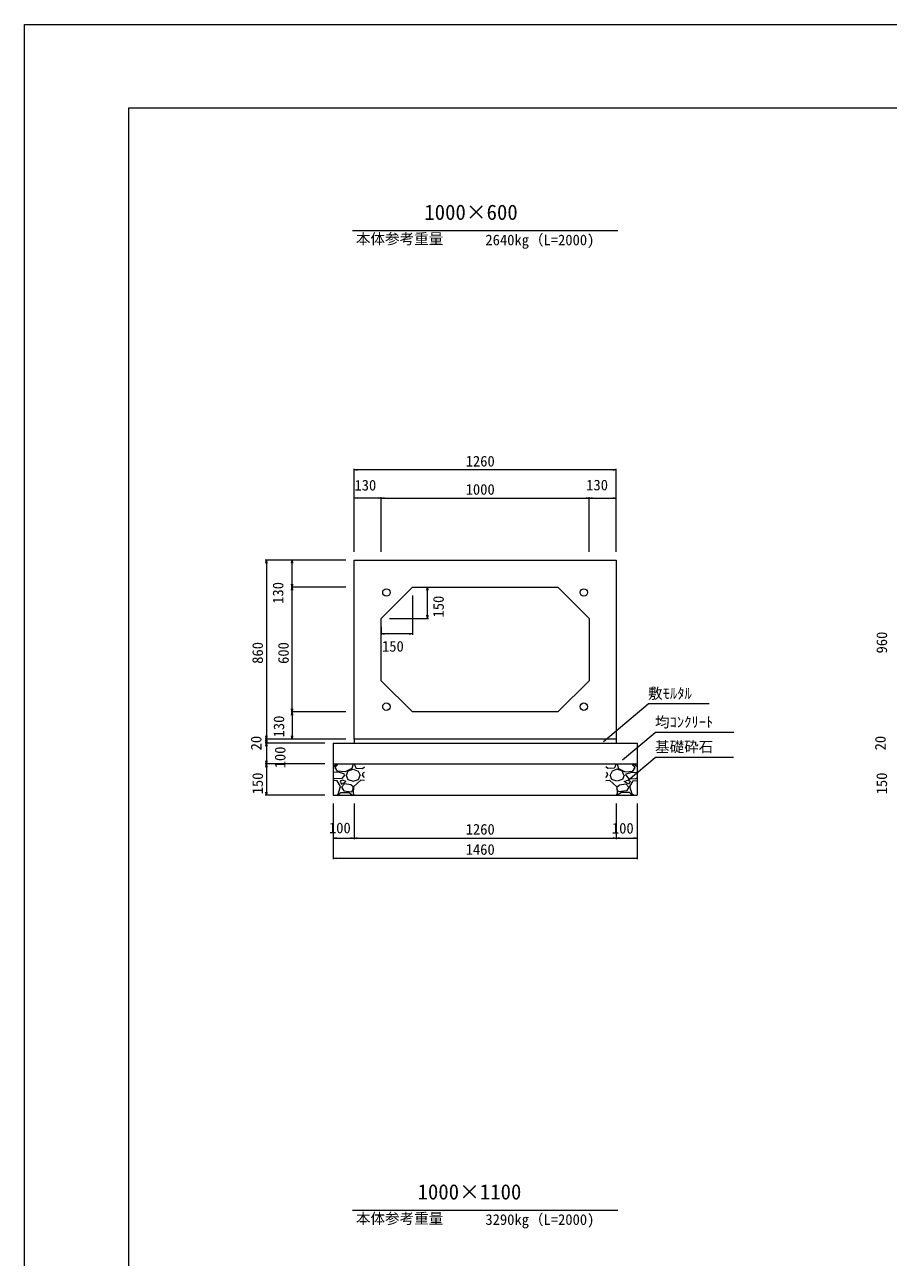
# Model space of a CAD drawing. Units: millimetres on the paper. Extents: x 0 to 841, y 0 to 594.
# Drawn here: x 0 to 207.6, y 297.8 to 594 of the extents above; entities that cross this region are included whole.
import ezdxf
from ezdxf.enums import TextEntityAlignment as Align

# ---------------------------------------------------------------- set-up
doc = ezdxf.new("R2010")
doc.units = ezdxf.units.MM
for name, color, linetype, lineweight in [('D-STR-DIM（寸法）', 7, 'Continuous', 18), ('D-STR-HTXT（旗揚げ）', 4, 'Continuous', 18), ('D-STR-STRn（構造物）', 5, 'Continuous', 18), ('D-STR（構造物外形線）', 1, 'Continuous', 18), ('D-TTL(外枠）', 2, 'Continuous', 18), ('DEFPOINTS_2', 8, 'Continuous', 18)]:
    doc.layers.add(name, color=color, linetype=linetype, lineweight=lineweight)
doc.layers.add('D-STR-TXT（文字）', color=7, linetype='Continuous')
doc.styles.add('ＭＳ ゴシック', font='')
doc.styles.get('ＭＳ ゴシック').set_extended_font_data('MS Gothic')

msp = doc.modelspace()

# ---------------------------------------------------------------- linework, layer by layer
at = {"layer": 'D-STR-DIM（寸法）'}
for p, q in [((79.173, 467.322), (79.173, 487.244)), ((79.173, 486.994), (79.923, 487.119)), ((79.173, 486.994), (79.273, 486.994)), ((79.923, 486.869), (79.173, 486.994)), ((142.073, 486.994), (79.273, 486.994)), ((141.423, 487.119), (142.173, 486.994)), ((142.173, 486.994), (141.423, 486.869)), ((142.173, 486.994), (142.073, 486.994)), ((142.173, 467.322), (142.173, 487.244)), ((79.173, 467.322), (79.173, 480.463)), ((79.173, 480.213), (79.923, 480.338)), ((79.173, 480.213), (79.273, 480.213)), ((79.923, 480.088), (79.173, 480.213)), ((85.573, 480.213), (79.273, 480.213)), ((84.923, 480.338), (85.673, 480.213)), ((85.673, 480.213), (84.923, 480.088)), ((85.673, 480.213), (85.573, 480.213)), ((85.673, 467.322), (85.673, 480.463)), ((85.673, 467.322), (85.673, 480.463)), ((85.673, 480.213), (86.423, 480.338)), ((85.673, 480.213), (85.773, 480.213)), ((86.423, 480.088), (85.673, 480.213)), ((85.773, 480.213), (135.573, 480.213)), ((134.923, 480.338), (135.673, 480.213)), ((135.673, 480.213), (134.923, 480.088)), ((135.673, 480.213), (135.573, 480.213)), ((135.673, 467.322), (135.673, 480.463)), ((135.673, 467.322), (135.673, 480.463)), ((135.673, 480.213), (136.423, 480.338)), ((135.673, 480.213), (135.773, 480.213)), ((136.423, 480.088), (135.673, 480.213)), ((135.773, 480.213), (142.073, 480.213)), ((141.423, 480.338), (142.173, 480.213)), ((142.173, 480.213), (141.423, 480.088)), ((142.173, 480.213), (142.073, 480.213)), ((142.173, 467.322), (142.173, 480.463)), ((77.173, 465.322), (57.837, 465.322)), ((57.962, 464.572), (58.087, 465.322)), ((58.087, 465.322), (58.087, 465.222)), ((58.087, 465.322), (58.212, 464.572)), ((58.087, 465.222), (58.087, 422.422)), ((77.173, 465.322), (64.033, 465.322)), ((64.158, 464.572), (64.283, 465.322)), ((64.283, 465.322), (64.283, 465.222)), ((64.283, 465.322), (64.408, 464.572)), ((64.283, 458.922), (64.283, 465.222)), ((64.283, 458.822), (64.158, 459.572)), ((64.408, 459.572), (64.283, 458.822)), ((77.173, 458.822), (64.033, 458.822)), ((77.173, 458.822), (64.033, 458.822)), ((64.158, 458.072), (64.283, 458.822)), ((64.283, 458.822), (64.283, 458.922)), ((64.283, 458.822), (64.283, 458.722)), ((64.283, 458.822), (64.408, 458.072)), ((64.283, 428.922), (64.283, 458.722)), ((93.173, 456.822), (93.173, 447.325)), ((95.173, 458.822), (97.049, 458.822)), ((96.674, 458.072), (96.799, 458.822)), ((96.799, 458.822), (96.799, 458.722)), ((96.799, 458.822), (96.924, 458.072)), ((96.799, 451.422), (96.799, 458.722)), ((87.673, 451.322), (97.049, 451.322)), ((96.799, 451.322), (96.674, 452.072)), ((96.924, 452.072), (96.799, 451.322)), ((96.799, 451.322), (96.799, 451.422)), ((85.673, 449.322), (85.673, 447.325)), ((85.673, 447.575), (86.423, 447.7)), ((85.673, 447.575), (85.773, 447.575)), ((86.423, 447.45), (85.673, 447.575)), ((93.073, 447.575), (85.773, 447.575)), ((92.423, 447.7), (93.173, 447.575)), ((93.173, 447.575), (92.423, 447.45)), ((93.173, 447.575), (93.073, 447.575)), ((64.283, 428.822), (64.158, 429.572)), ((64.408, 429.572), (64.283, 428.822)), ((77.173, 428.822), (64.033, 428.822)), ((77.173, 428.822), (64.033, 428.822)), ((64.158, 428.072), (64.283, 428.822)), ((64.283, 428.822), (64.283, 428.922)), ((64.283, 428.822), (64.283, 428.722)), ((64.283, 428.822), (64.408, 428.072)), ((64.283, 428.722), (64.283, 422.422)), ((77.173, 422.322), (57.837, 422.322)), ((77.173, 422.322), (57.837, 422.322)), ((72.173, 421.322), (57.837, 421.322)), ((72.173, 421.322), (57.837, 421.322)), ((58.087, 422.322), (57.962, 423.072)), ((57.962, 421.572), (58.087, 422.322)), ((58.087, 421.322), (57.962, 422.072)), ((57.962, 420.572), (58.087, 421.322)), ((58.212, 423.072), (58.087, 422.322)), ((58.087, 422.322), (58.087, 422.422)), ((58.087, 422.322), (58.087, 422.222)), ((58.087, 422.322), (58.212, 421.572)), ((58.087, 422.222), (58.087, 421.422)), ((58.212, 422.072), (58.087, 421.322)), ((58.087, 421.322), (58.087, 421.422)), ((58.087, 421.322), (58.087, 421.222)), ((58.087, 421.322), (58.212, 420.572)), ((58.087, 421.222), (58.087, 416.422)), ((77.173, 422.322), (64.033, 422.322)), ((64.283, 422.322), (64.158, 423.072)), ((64.408, 423.072), (64.283, 422.322)), ((64.283, 422.322), (64.283, 422.422)), ((72.173, 416.322), (57.837, 416.322)), ((72.173, 416.322), (57.837, 416.322)), ((58.087, 416.322), (57.962, 417.072)), ((57.962, 415.572), (58.087, 416.322)), ((58.212, 417.072), (58.087, 416.322)), ((58.087, 416.322), (58.087, 416.422)), ((58.087, 416.322), (58.087, 416.222)), ((58.087, 416.322), (58.212, 415.572)), ((58.087, 416.222), (58.087, 408.922)), ((72.173, 408.822), (57.837, 408.822)), ((58.087, 408.822), (57.962, 409.572)), ((58.212, 409.572), (58.087, 408.822)), ((58.087, 408.822), (58.087, 408.922)), ((74.173, 406.822), (74.173, 393.432)), ((74.173, 406.822), (74.173, 398.285)), ((79.173, 406.822), (79.173, 398.285)), ((142.177, 406.822), (142.177, 398.285)), ((142.177, 406.822), (142.177, 398.285)), ((147.173, 406.822), (147.173, 398.285)), ((147.173, 406.822), (147.173, 393.432)), ((79.173, 405.822), (79.173, 398.285)), ((74.173, 398.535), (74.923, 398.66)), ((74.173, 398.535), (74.273, 398.535)), ((74.923, 398.41), (74.173, 398.535)), ((74.273, 398.535), (79.073, 398.535)), ((78.423, 398.66), (79.173, 398.535)), ((79.173, 398.535), (78.423, 398.41)), ((79.173, 398.535), (79.073, 398.535)), ((79.173, 398.535), (79.923, 398.66)), ((79.173, 398.535), (79.273, 398.535)), ((79.923, 398.41), (79.173, 398.535)), ((79.273, 398.535), (142.077, 398.535)), ((141.427, 398.66), (142.177, 398.535)), ((142.177, 398.535), (141.427, 398.41)), ((142.177, 398.535), (142.077, 398.535)), ((142.177, 398.535), (142.927, 398.66)), ((142.177, 398.535), (142.277, 398.535)), ((142.927, 398.41), (142.177, 398.535)), ((142.277, 398.535), (147.073, 398.535)), ((146.423, 398.66), (147.173, 398.535)), ((147.173, 398.535), (146.423, 398.41)), ((147.173, 398.535), (147.073, 398.535)), ((74.173, 393.682), (74.923, 393.807)), ((74.173, 393.682), (74.273, 393.682)), ((74.923, 393.557), (74.173, 393.682)), ((74.273, 393.682), (147.073, 393.682)), ((146.423, 393.807), (147.173, 393.682)), ((147.173, 393.682), (146.423, 393.557)), ((147.173, 393.682), (147.073, 393.682))]:
    msp.add_line(p, q, dxfattribs=at)
at = {"layer": 'D-STR-HTXT（旗揚げ）'}
for p, q in [((78.781, 544.544), (142.565, 544.544)), ((139.106, 421.724), (149.839, 430.742)), ((164.501, 430.742), (149.839, 430.742)), ((143.699, 417.309), (151.498, 423.862)), ((170.423, 423.862), (151.498, 423.862)), ((145.024, 412.47), (151.498, 417.909)), ((170.361, 417.909), (151.498, 417.909)), ((78.781, 309.123), (142.565, 309.123))]:
    msp.add_line(p, q, dxfattribs=at)
at = {"layer": 'D-STR-STRn（構造物）'}
for p, q in [((74.173, 421.322), (147.173, 421.322)), ((74.173, 421.322), (74.173, 408.822)), ((79.173, 422.322), (79.173, 421.322)), ((142.173, 422.322), (142.173, 421.322)), ((147.173, 421.322), (147.173, 408.822)), ((74.173, 416.322), (147.173, 416.322)), ((74.173, 415.67), (75.018, 416.322)), ((74.636, 415.494), (75.382, 416.322)), ((75.176, 414.59), (74.651, 415.49)), ((78.615, 415.264), (77.04, 414.439)), ((77.787, 414.669), (78.987, 415.044)), ((78.914, 416.318), (78.614, 415.268)), ((78.984, 415.043), (80.184, 414.593)), ((79.169, 416.322), (79.574, 415.361)), ((79.582, 415.34), (81.157, 415.265)), ((81.162, 415.274), (81.673, 415.67)), ((140.185, 415.274), (139.673, 415.67)), ((141.765, 415.34), (140.19, 415.265)), ((142.363, 415.043), (141.163, 414.593)), ((142.177, 416.322), (141.772, 415.361)), ((143.559, 414.669), (142.359, 415.044)), ((142.433, 416.318), (142.733, 415.268)), ((142.731, 415.264), (144.306, 414.439)), ((146.71, 415.494), (145.965, 416.322)), ((146.17, 414.59), (146.695, 415.49)), ((147.173, 415.67), (146.329, 416.322)), ((75.318, 414.36), (74.173, 414.24)), ((74.484, 412.743), (74.173, 413.082)), ((75.088, 412.261), (74.173, 412.338)), ((76.206, 412.874), (74.481, 412.724)), ((75.928, 410.923), (75.103, 412.273)), ((77.031, 414.459), (75.156, 414.609)), ((76.808, 413.998), (75.308, 414.373)), ((75.833, 412.194), (76.133, 411.444)), ((76.36, 412.416), (75.835, 412.191)), ((76.134, 411.446), (77.259, 412.121)), ((76.886, 413.619), (76.211, 412.869)), ((77.264, 412.12), (76.364, 412.42)), ((76.887, 413.614), (76.812, 413.989)), ((77.255, 413.621), (77.705, 412.571)), ((77.334, 413.618), (77.784, 414.668)), ((77.705, 412.563), (78.98, 412.188)), ((78.99, 412.189), (80.265, 412.564)), ((80.788, 412.418), (79.063, 410.843)), ((80.187, 414.592), (80.637, 413.617)), ((80.259, 412.572), (80.634, 413.622)), ((81.673, 412.338), (80.788, 412.411)), ((81.673, 413.082), (81.159, 413.643)), ((81.16, 413.621), (81.385, 414.221)), ((81.673, 414.24), (81.393, 414.21)), ((139.673, 414.24), (139.954, 414.21)), ((139.673, 413.082), (140.188, 413.643)), ((139.673, 412.338), (140.558, 412.411)), ((140.187, 413.621), (139.962, 414.221)), ((140.558, 412.418), (142.283, 410.843)), ((141.159, 414.592), (140.709, 413.617)), ((141.087, 412.572), (140.712, 413.622)), ((142.356, 412.189), (141.081, 412.564)), ((143.641, 412.563), (142.366, 412.188)), ((144.012, 413.618), (143.562, 414.668)), ((144.092, 413.621), (143.642, 412.571)), ((144.083, 412.12), (144.983, 412.42)), ((145.213, 411.446), (144.088, 412.121)), ((144.315, 414.459), (146.19, 414.609)), ((144.459, 413.614), (144.534, 413.989)), ((144.46, 413.619), (145.135, 412.869)), ((144.538, 413.998), (146.038, 414.373)), ((144.986, 412.416), (145.511, 412.191)), ((145.14, 412.874), (146.865, 412.724)), ((145.513, 412.194), (145.213, 411.444)), ((145.419, 410.923), (146.244, 412.273)), ((146.029, 414.36), (147.173, 414.24)), ((146.258, 412.261), (147.173, 412.338)), ((146.863, 412.743), (147.173, 413.082)), ((74.173, 408.822), (147.173, 408.822)), ((75.018, 408.822), (75.312, 409.049)), ((75.312, 409.042), (75.912, 410.917)), ((75.382, 408.822), (75.986, 409.494)), ((75.986, 409.494), (77.936, 409.494)), ((76.134, 410.772), (76.734, 409.872)), ((76.886, 411.519), (76.136, 410.769)), ((76.739, 409.866), (78.614, 409.641)), ((78.395, 411.298), (76.895, 411.523)), ((77.934, 409.511), (78.909, 408.836)), ((79.002, 410.753), (78.402, 411.278)), ((78.613, 409.645), (78.988, 410.32)), ((78.974, 409.286), (79.169, 408.822)), ((79.058, 410.848), (78.983, 409.273)), ((78.986, 410.319), (78.986, 410.769)), ((142.372, 409.286), (142.177, 408.822)), ((142.289, 410.848), (142.364, 409.273)), ((142.344, 410.753), (142.944, 411.278)), ((142.733, 409.645), (142.358, 410.32)), ((142.36, 410.319), (142.36, 410.769)), ((143.413, 409.511), (142.438, 408.836)), ((144.608, 409.866), (142.733, 409.641)), ((142.952, 411.298), (144.452, 411.523)), ((145.36, 409.494), (143.41, 409.494)), ((144.46, 411.519), (145.21, 410.769)), ((145.213, 410.772), (144.613, 409.872)), ((145.965, 408.822), (145.36, 409.494)), ((146.034, 409.042), (145.434, 410.917)), ((146.329, 408.822), (146.035, 409.049))]:
    msp.add_line(p, q, dxfattribs=at)
at = {"layer": 'D-STR（構造物外形線）'}
for p, q in [((79.173, 465.322), (142.173, 465.322)), ((79.173, 422.322), (79.173, 465.322)), ((142.173, 465.322), (142.173, 422.322)), ((85.673, 451.322), (93.173, 458.822)), ((93.173, 458.822), (128.173, 458.822)), ((128.173, 458.822), (135.673, 451.322)), ((85.673, 436.322), (85.673, 451.322)), ((135.673, 451.322), (135.673, 436.322)), ((93.173, 428.822), (85.673, 436.322)), ((135.673, 436.322), (128.173, 428.822)), ((128.173, 428.822), (93.173, 428.822)), ((142.173, 422.322), (79.173, 422.322))]:
    msp.add_line(p, q, dxfattribs=at)
for centre in [(86.948, 457.547), (134.398, 457.547), (86.948, 430.097), (134.398, 430.097)]:
    msp.add_circle(centre, 0.9, dxfattribs=at)
at = {"layer": 'D-TTL(外枠）'}
for p, q in [((25, 574), (820, 574)), ((25, 20), (25, 574))]:
    msp.add_line(p, q, dxfattribs=at)
at = {"layer": 'DEFPOINTS_2'}
for p, q in [((0, 0), (0, 594)), ((0, 594), (841, 594))]:
    msp.add_line(p, q, dxfattribs=at)

# ---------------------------------------------------------------- texts
at = {"layer": 'D-STR-DIM（寸法）', "style": 'ＭＳ ゴシック'}
for s, p in [('1260', (105.992, 487.044)), ('130', (79.264, 481.269)), ('1000', (105.992, 480.263)), ('130', (134.961, 481.315)), ('150', (85.879, 442.559)), ('100', (73.129, 398.913)), ('1260', (105.994, 398.585)), ('100', (141.131, 398.83)), ('1460', (105.992, 393.732))]:
    msp.add_text(s, height=2.566, dxfattribs=at).set_placement(p, align=Align.BOTTOM_LEFT)
for s, p in [('130', (62.946, 454.818)), ('150', (101.497, 451.528)), ('960', (208.037, 442.885)), ('860', (58.037, 440.402)), ('600', (64.233, 440.376)), ('130', (63.143, 422.712)), ('20', (57.692, 419.595)), ('20', (207.692, 419.595)), ('100', (63.446, 415.278)), ('150', (58.037, 409.028)), ('150', (208.037, 409.028))]:
    msp.add_text(s, height=2.566, rotation=90, dxfattribs=at).set_placement(p, align=Align.BOTTOM_LEFT)
at = {"layer": 'D-STR-TXT（文字）', "style": 'ＭＳ ゴシック'}
for s, height, p in [('1000×600', 3.666, (96.054, 545.992)), ('本体参考重量', 2.566, (79.612, 540.477)), ('2640kg（L=2000)', 2.566, (110.732, 540.213)), ('敷ﾓﾙﾀﾙ', 2.566, (149.839, 431.242)), ('均ｺﾝｸﾘｰﾄ', 2.566, (151.498, 424.362)), ('基礎砕石', 2.566, (151.498, 418.409)), ('1000×1100', 3.666, (94.43, 310.572)), ('本体参考重量', 2.566, (79.612, 305.056)), ('3290kg（L=2000)', 2.566, (110.732, 304.793))]:
    msp.add_text(s, height=height, dxfattribs=at).set_placement(p, align=Align.BOTTOM_LEFT)

doc.saveas('drawing.dxf')
